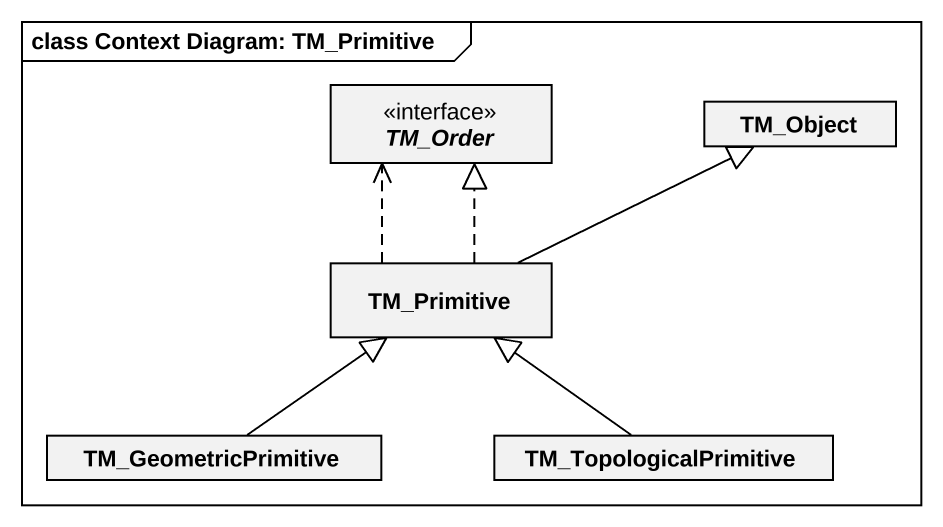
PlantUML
@startuml
mainframe class Context Diagram: TM_Primitive
hide circle
hide empty members
interface TM_Order
class TM_Object
class TM_Primitive
class TM_GeometricPrimitive
class TM_TopologicalPrimitive
TM_Primitive .up.|> TM_Order
TM_Primitive .up.> TM_Order
TM_Primitive -right-|> TM_Object
TM_GeometricPrimitive -up-|> TM_Primitive
TM_TopologicalPrimitive -up-|> TM_Primitive
@enduml
